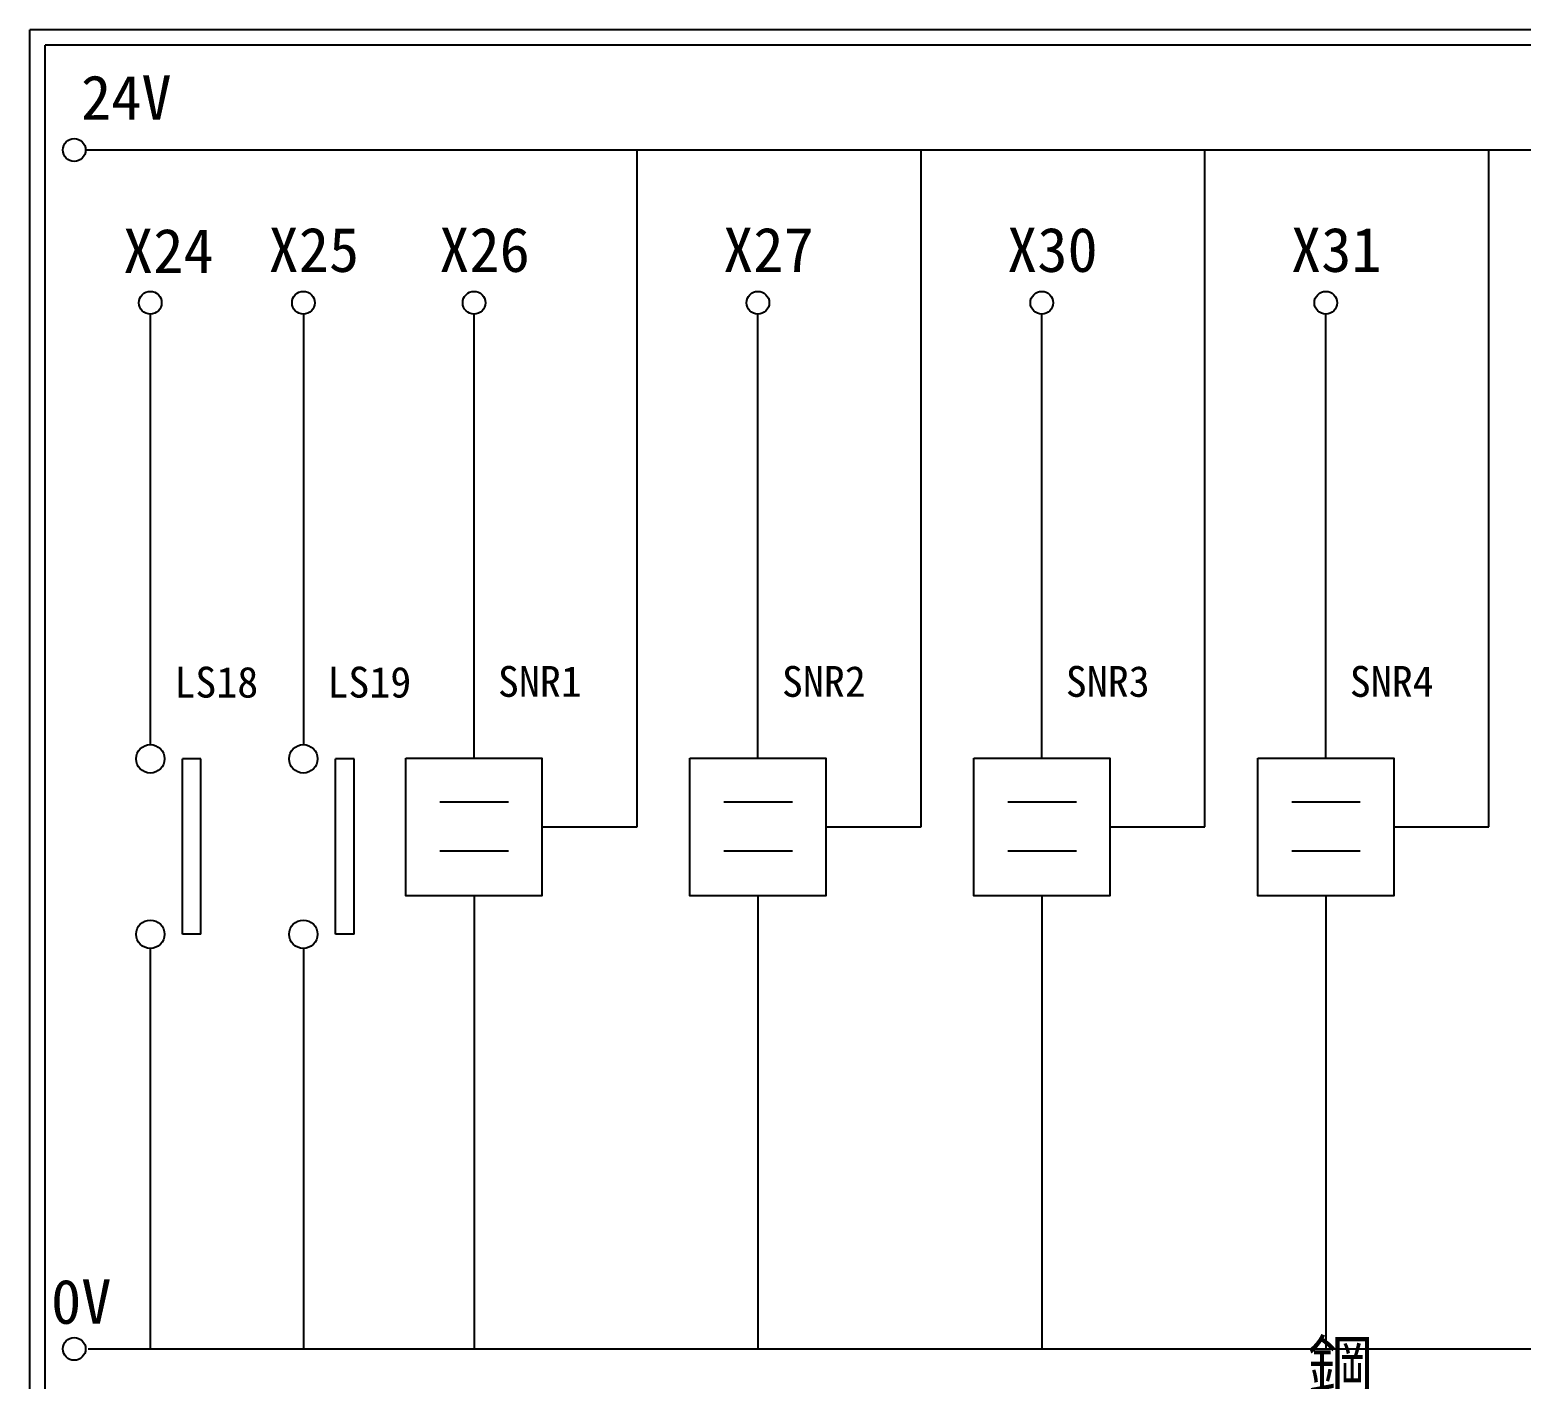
# Model space of a CAD drawing. Extents: x 325 to 612, y 3 to 207.
# Drawn here: x 325.3 to 446.3, y 97.5 to 207 of the extents above; entities that cross this region are included whole.
import ezdxf

# ---------------------------------------------------------------- set-up
doc = ezdxf.new("R2010")
doc.units = 0
doc.layers.get('0').update_dxf_attribs({"linetype": 'CONTINUOUS'})
doc.layers.add('圖框層', color=7, linetype='CONTINUOUS')
doc.layers.add('標尺寸層', color=3, linetype='CONTINUOUS')
doc.styles.add('CNS', font='romanc.shx', dxfattribs={"bigfont": 'chineset.shx'})
doc.styles.add('STSL', font='KAIU.TTF')

msp = doc.modelspace()

# ---------------------------------------------------------------- linework, layer by layer
for p, q in [((374.56, 142.31), (374.56, 197.22)), ((397.59, 142.31), (397.59, 197.22)), ((420.61, 142.31), (420.61, 197.22)), ((443.63, 142.31), (443.63, 197.22)), ((361.34, 147.89), (361.34, 183.91)), ((384.36, 147.89), (384.36, 183.91)), ((407.38, 147.89), (407.38, 183.91)), ((430.41, 147.89), (430.41, 183.91)), ((339.2, 147.83), (337.69, 147.83)), ((351.61, 147.83), (350.11, 147.83)), ((366.85, 142.31), (374.56, 142.31)), ((389.87, 142.31), (397.59, 142.31)), ((412.9, 142.31), (420.61, 142.31)), ((435.92, 142.31), (443.63, 142.31)), ((361.34, 136.73), (361.34, 99.96)), ((384.36, 136.73), (384.36, 99.96)), ((407.38, 136.73), (407.38, 99.96)), ((430.41, 136.73), (430.41, 99.96)), ((339.2, 133.6), (337.69, 133.6)), ((351.61, 133.6), (350.11, 133.6))]:
    msp.add_line(p, q)
for points in [[(355.82, 147.89), (366.85, 147.89), (366.85, 136.73), (355.82, 136.73)], [(378.85, 147.89), (389.87, 147.89), (389.87, 136.73), (378.85, 136.73)], [(401.87, 147.89), (412.9, 147.89), (412.9, 136.73), (401.87, 136.73)], [(424.89, 147.89), (435.92, 147.89), (435.92, 136.73), (424.89, 136.73)]]:
    msp.add_lwpolyline(points, close=True)
at = {"layer": '圖框層', "color": 7}
for p, q in [((612.32, 206.97), (325.32, 206.97)), ((325.32, 3), (325.32, 206.97)), ((611.07, 205.72), (326.57, 205.72)), ((326.57, 4.25), (326.57, 205.72))]:
    msp.add_line(p, q, dxfattribs=at)
at = {"layer": '標尺寸層', "color": 7}
for p, q in [((329.84, 197.22), (607.44, 197.22)), ((335.09, 183.91), (335.09, 148.99)), ((347.5, 183.91), (347.5, 148.99)), ((337.69, 133.6), (337.69, 147.83)), ((339.2, 133.6), (339.2, 147.83)), ((350.11, 133.6), (350.11, 147.83)), ((351.61, 133.6), (351.61, 147.83)), ((358.58, 144.34), (364.14, 144.34)), ((381.6, 144.34), (387.17, 144.34)), ((404.62, 144.34), (410.19, 144.34)), ((427.65, 144.34), (433.21, 144.34)), ((358.58, 140.37), (364.14, 140.37)), ((381.6, 140.37), (387.17, 140.37)), ((404.62, 140.37), (410.19, 140.37)), ((427.65, 140.37), (433.21, 140.37)), ((335.09, 132.46), (335.09, 99.96)), ((335.09, 132.45), (335.09, 99.96)), ((347.5, 132.46), (347.5, 99.96)), ((347.5, 132.45), (347.5, 99.96)), ((330.05, 99.96), (607.92, 99.96))]:
    msp.add_line(p, q, dxfattribs=at)
for centre, radius in [((328.92, 197.22), 0.92), ((335.09, 184.83), 0.92), ((347.5, 184.83), 0.92), ((361.34, 184.83), 0.92), ((384.36, 184.83), 0.92), ((407.38, 184.83), 0.92), ((430.41, 184.83), 0.92), ((335.09, 147.83), 1.15), ((347.5, 147.83), 1.15), ((335.09, 133.6), 1.15), ((347.5, 133.6), 1.15), ((328.92, 99.96), 0.92)]:
    msp.add_circle(centre, radius, dxfattribs=at)

# ---------------------------------------------------------------- texts
at = {"layer": '圖框層', "color": 4, "style": 'STSL'}
for s, height, p in [('24V', 3.6, (329.47, 199.68)), ('X24', 3.6, (332.88, 187.24)), ('X25', 3.6, (344.68, 187.33)), ('X26', 3.6, (358.52, 187.33)), ('X27', 3.6, (381.54, 187.33)), ('X30', 3.6, (404.57, 187.33)), ('X31', 3.6, (427.59, 187.33)), ('LS18', 2.5, (337.04, 152.8)), ('LS19', 2.5, (349.45, 152.8)), ('SNR1', 2.5, (363.28, 152.86)), ('SNR2', 2.5, (386.31, 152.86)), ('SNR3', 2.5, (409.33, 152.86)), ('SNR4', 2.5, (432.36, 152.86)), ('0V', 3.6, (327.04, 102))]:
    msp.add_text(s, height=height, dxfattribs=at).set_placement(p)
at = {"layer": '標尺寸層', "color": 7, "insert": (431.61, 72.43), "char_height": 3.9, "width": 4.9608, "attachment_point": 5, "style": 'CNS'}
msp.add_mtext('{\\fDFKai-SB|b0|i0|c136|p65;鋼珠壓入防夾取檢知}', dxfattribs=at)

doc.saveas('drawing.dxf')
